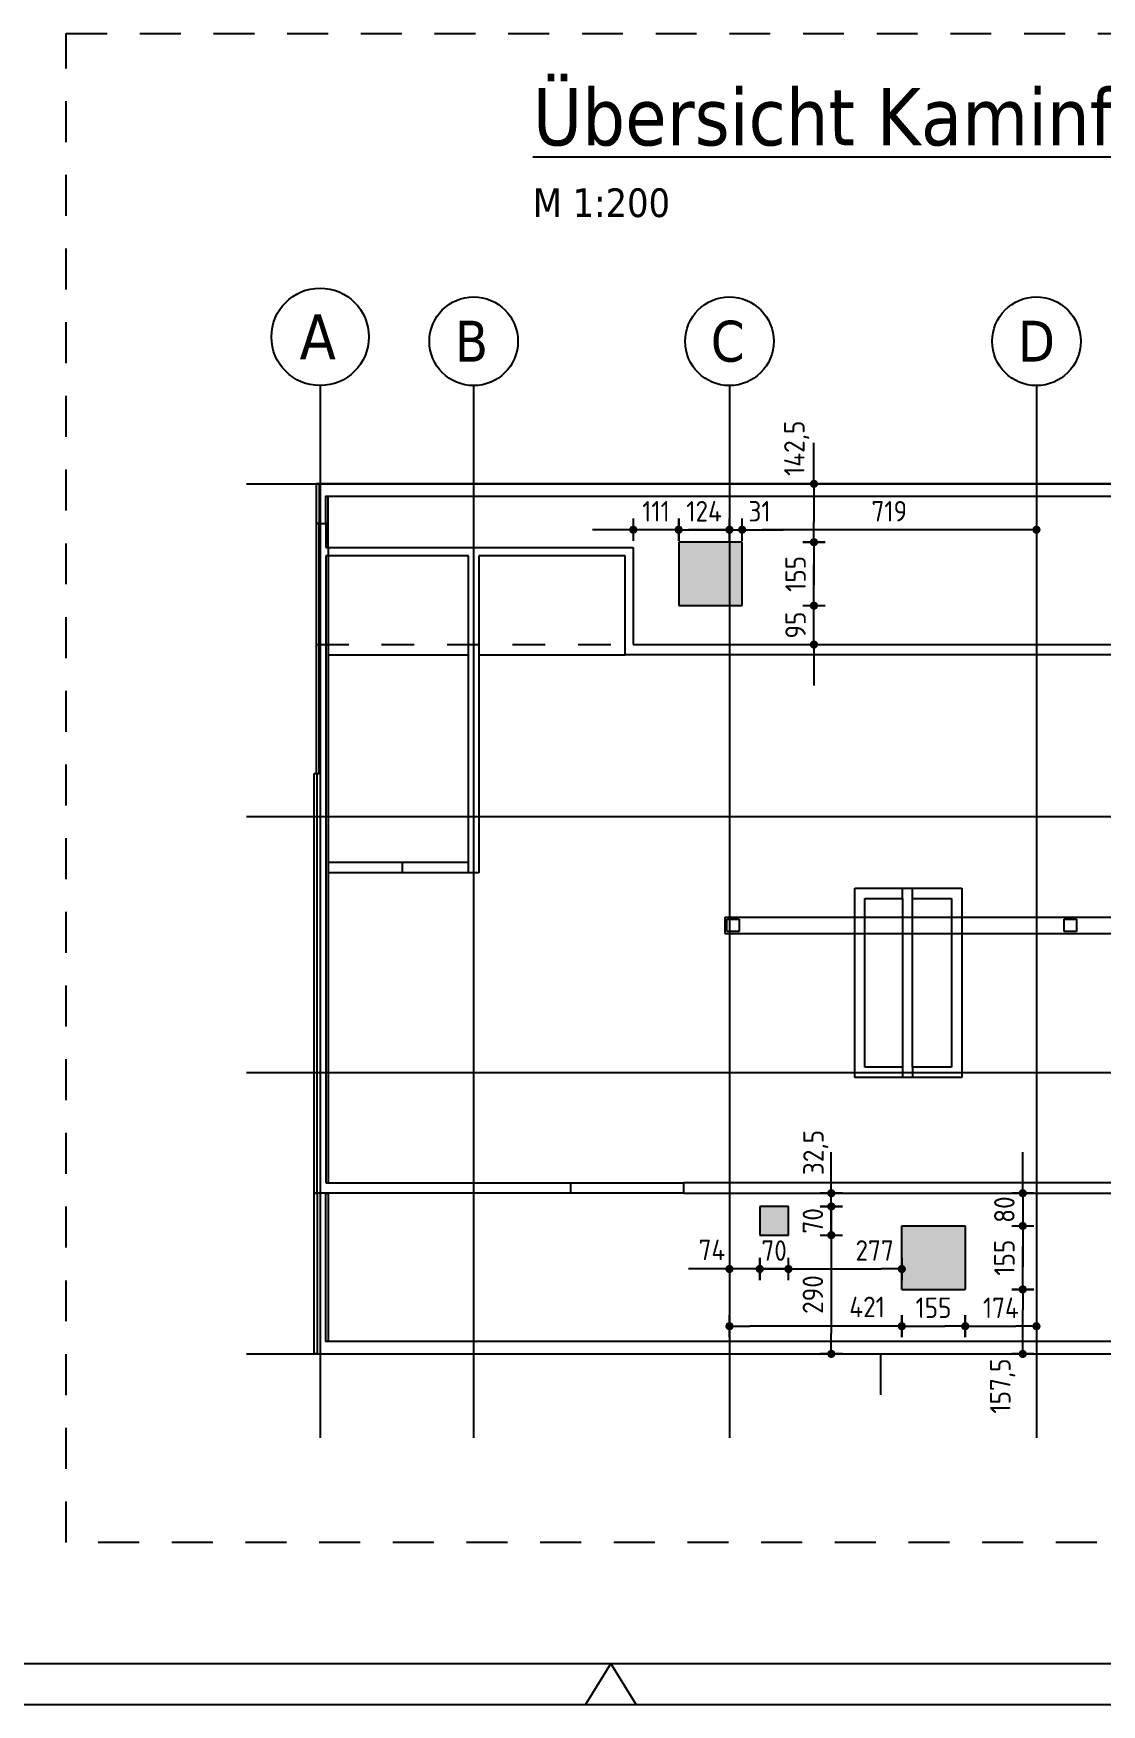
# Model space of a CAD drawing. Extents: x -4 to 19.6, y 0 to 25.2.
# Drawn here: x 8.04 to 11.3, y 0 to 5.1 of the extents above; entities that cross this region are included whole.
import ezdxf

# ---------------------------------------------------------------- set-up
doc = ezdxf.new("R2010")
doc.units = 0
doc.header["$LTSCALE"] = 0.25
for name, pattern in [('AUSGEZOGEN', [1000.01, 1000, 0.01]), ('DOT', [0.175, 0.05, -0.125]), ('HIDDEN2', [0.187, 0.125, -0.062]), ('STRICHLINIE', [0.75, 0.5, -0.25])]:
    doc.linetypes.add(name, pattern=pattern)
for name, color, linetype in [('ACHSEN', 7, 'Continuous'), ('BETON', 7, 'Continuous'), ('DETAIL', 7, 'Continuous'), ('DRUEBER', 7, 'Continuous'), ('grau_dunkel', 7, 'Continuous'), ('HILFE', 7, 'Continuous'), ('MASSE', 7, 'Continuous'), ('OBJEKT', 7, 'Continuous'), ('RAHMEN', 7, 'Continuous'), ('SFP_Achsen', 7, 'Continuous'), ('TEXT', 7, 'Continuous')]:
    doc.layers.add(name, color=color, linetype=linetype)
doc.layers.add('zila_01_rb_02_stb-fertig_05_schraff', color=144, linetype='Continuous', lineweight=9)
doc.styles.add('helv', font='tahoma.ttf')
doc.styles.add('txt', font='isocp.shx')
doc.dimstyles.new('DOT_I', dxfattribs={"dimscale": 0.25, "dimtxt": 0.25, "dimasz": 0.25, "dimexe": 0.1, "dimexo": 0.3, "dimgap": 0.1, "dimtad": 1, "dimdec": 3, "dimzin": 3, "dimtxsty": 'txt', "dimblk": 'DOT', "dimblk1": 'DOT', "dimblk2": 'DOT', "dimsah": 1, "dimcen": 0.1, "dimse1": 1, "dimse2": 1, "dimazin": 0, "dimtfac": 1, "dimtdec": 4, "dimtix": 1, "dimtmove": 2, "dimatfit": 3, "dimfxl": 0, "dimtvp": 1, "dimtolj": 1, "dimtzin": 0, "dimarcsym": 0})

# ---------------------------------------------------------------- blocks, each defined once
blk = doc.blocks.new('DOT')
at = {"layer": 'MASSE', "color": 7, "linetype": 'Continuous'}
for p, q in [((0, 0), (-1, 0)), ((0, 0.54), (0, -0.54))]:
    blk.add_line(p, q, dxfattribs=at)
at = {"layer": 'MASSE', "color": 7, "linetype": 'Continuous', "const_width": 0.2}
blk.add_lwpolyline([(-0.1, 0, 1), (0.1, 0, 1)], format="xyb", close=True, dxfattribs=at)
blk = doc.blocks.new('*D35')
at = {"layer": 'Defpoints', "color": 0, "linetype": 'AUSGEZOGEN', "transparency": 16777216}
for p in [(9.8687, 3.5868), (9.8687, 3.5868), (10.0074, 3.5868)]:
    blk.add_point(p, dxfattribs=at)
at = {"layer": 'MASSE', "color": 0, "linetype": 'AUSGEZOGEN', "lineweight": -2, "transparency": 16777216}
for p, q in [((9.8062, 3.5868), (9.7437, 3.5868)), ((10.0074, 3.5868), (9.8687, 3.5868)), ((10.0699, 3.5868), (10.1324, 3.5868))]:
    blk.add_line(p, q, dxfattribs=at)
at = {"layer": 'MASSE', "color": 0, "linetype": 'AUSGEZOGEN', "lineweight": -2, "transparency": 16777216, "xscale": 0.0625, "yscale": 0.0625, "zscale": 0.0625}
blk.add_blockref('DOT', (9.8687, 3.5868), dxfattribs=at)
at = {"layer": 'MASSE', "color": 0, "linetype": 'AUSGEZOGEN', "lineweight": -2, "transparency": 16777216, "xscale": 0.0625, "yscale": 0.0625, "zscale": 0.0625, "rotation": 180}
blk.add_blockref('DOT', (10.0074, 3.5868), dxfattribs=at)
at = {"layer": 'MASSE', "color": 0, "linetype": 'AUSGEZOGEN', "transparency": 16777216, "insert": (9.938, 3.6431), "char_height": 0.0625, "attachment_point": 5, "style": 'txt'}
blk.add_mtext('\\A1;111', dxfattribs=at)
blk = doc.blocks.new('*D36')
at = {"layer": 'Defpoints', "color": 0, "linetype": 'AUSGEZOGEN', "transparency": 16777216}
for p in [(10.0074, 3.5868), (10.1624, 3.5868), (10.1624, 3.5868)]:
    blk.add_point(p, dxfattribs=at)
at = {"layer": 'MASSE', "color": 0, "linetype": 'AUSGEZOGEN', "lineweight": -2, "transparency": 16777216}
for p, q in [((9.9449, 3.5868), (9.8824, 3.5868)), ((10.0074, 3.5868), (10.1624, 3.5868)), ((10.2249, 3.5868), (10.2874, 3.5868))]:
    blk.add_line(p, q, dxfattribs=at)
at = {"layer": 'MASSE', "color": 0, "linetype": 'AUSGEZOGEN', "lineweight": -2, "transparency": 16777216, "xscale": 0.0625, "yscale": 0.0625, "zscale": 0.0625}
blk.add_blockref('DOT', (10.0074, 3.5868), dxfattribs=at)
at = {"layer": 'MASSE', "color": 0, "linetype": 'AUSGEZOGEN', "lineweight": -2, "transparency": 16777216, "xscale": 0.0625, "yscale": 0.0625, "zscale": 0.0625, "rotation": 180}
blk.add_blockref('DOT', (10.1624, 3.5868), dxfattribs=at)
at = {"layer": 'MASSE', "color": 0, "linetype": 'AUSGEZOGEN', "transparency": 16777216, "insert": (10.0849, 3.6431), "char_height": 0.0625, "attachment_point": 5, "style": 'txt'}
blk.add_mtext('\\A1;124', dxfattribs=at)
blk = doc.blocks.new('*D37')
at = {"layer": 'Defpoints', "color": 0, "linetype": 'AUSGEZOGEN', "transparency": 16777216}
for p in [(10.1624, 3.5868), (10.2012, 3.5868), (10.2012, 3.5868)]:
    blk.add_point(p, dxfattribs=at)
at = {"layer": 'MASSE', "color": 0, "linetype": 'AUSGEZOGEN', "lineweight": -2, "transparency": 16777216}
for p, q in [((10.0999, 3.5868), (10.0374, 3.5868)), ((10.1624, 3.5868), (10.2012, 3.5868)), ((10.2637, 3.5868), (10.3262, 3.5868))]:
    blk.add_line(p, q, dxfattribs=at)
at = {"layer": 'MASSE', "color": 0, "linetype": 'AUSGEZOGEN', "lineweight": -2, "transparency": 16777216, "xscale": 0.0625, "yscale": 0.0625, "zscale": 0.0625}
blk.add_blockref('DOT', (10.1624, 3.5868), dxfattribs=at)
at = {"layer": 'MASSE', "color": 0, "linetype": 'AUSGEZOGEN', "lineweight": -2, "transparency": 16777216, "xscale": 0.0625, "yscale": 0.0625, "zscale": 0.0625, "rotation": 180}
blk.add_blockref('DOT', (10.2012, 3.5868), dxfattribs=at)
at = {"layer": 'MASSE', "color": 0, "linetype": 'AUSGEZOGEN', "transparency": 16777216, "insert": (10.2543, 3.6431), "char_height": 0.0625, "attachment_point": 5, "style": 'txt'}
blk.add_mtext('\\A1;31', dxfattribs=at)
blk = doc.blocks.new('*D38')
at = {"layer": 'Defpoints', "color": 0, "linetype": 'AUSGEZOGEN', "transparency": 16777216}
for p in [(10.2012, 3.5868), (10.2012, 3.5868), (11.0999, 3.5868)]:
    blk.add_point(p, dxfattribs=at)
at = {"layer": 'MASSE', "color": 0, "linetype": 'AUSGEZOGEN', "lineweight": -2, "transparency": 16777216}
blk.add_line((11.0374, 3.5868), (10.2637, 3.5868), dxfattribs=at)
at = {"layer": 'MASSE', "color": 0, "linetype": 'AUSGEZOGEN', "lineweight": -2, "transparency": 16777216, "xscale": 0.0625, "yscale": 0.0625, "zscale": 0.0625, "rotation": 180}
blk.add_blockref('DOT', (10.2012, 3.5868), dxfattribs=at)
at = {"layer": 'MASSE', "color": 0, "linetype": 'AUSGEZOGEN', "lineweight": -2, "transparency": 16777216, "xscale": 0.0625, "yscale": 0.0625, "zscale": 0.0625}
blk.add_blockref('DOT', (11.0999, 3.5868), dxfattribs=at)
at = {"layer": 'MASSE', "color": 0, "linetype": 'AUSGEZOGEN', "transparency": 16777216, "insert": (10.6505, 3.6431), "char_height": 0.0625, "attachment_point": 5, "style": 'txt'}
blk.add_mtext('\\A1;719', dxfattribs=at)
blk = doc.blocks.new('*D41')
at = {"layer": 'Defpoints', "color": 0, "linetype": 'AUSGEZOGEN', "transparency": 16777216}
for p in [(10.1624, 1.1551), (10.1624, 1.1551), (10.6887, 1.1551)]:
    blk.add_point(p, dxfattribs=at)
at = {"layer": 'MASSE', "color": 0, "linetype": 'AUSGEZOGEN', "lineweight": -2, "transparency": 16777216}
blk.add_line((10.6262, 1.1551), (10.2249, 1.1551), dxfattribs=at)
at = {"layer": 'MASSE', "color": 0, "linetype": 'AUSGEZOGEN', "lineweight": -2, "transparency": 16777216, "xscale": 0.0625, "yscale": 0.0625, "zscale": 0.0625, "rotation": 180}
blk.add_blockref('DOT', (10.1624, 1.1551), dxfattribs=at)
at = {"layer": 'MASSE', "color": 0, "linetype": 'AUSGEZOGEN', "lineweight": -2, "transparency": 16777216, "xscale": 0.0625, "yscale": 0.0625, "zscale": 0.0625}
blk.add_blockref('DOT', (10.6887, 1.1551), dxfattribs=at)
at = {"layer": 'MASSE', "color": 0, "linetype": 'AUSGEZOGEN', "transparency": 16777216, "insert": (10.5827, 1.214), "char_height": 0.0625, "attachment_point": 5, "style": 'txt'}
blk.add_mtext('\\A1;421', dxfattribs=at)
blk = doc.blocks.new('*D42')
at = {"layer": 'Defpoints', "color": 0, "linetype": 'AUSGEZOGEN', "transparency": 16777216}
for p in [(10.6887, 1.1551), (10.8824, 1.1551), (10.8824, 1.1551)]:
    blk.add_point(p, dxfattribs=at)
at = {"layer": 'MASSE', "color": 0, "linetype": 'AUSGEZOGEN', "lineweight": -2, "transparency": 16777216}
blk.add_line((10.7512, 1.1551), (10.8199, 1.1551), dxfattribs=at)
at = {"layer": 'MASSE', "color": 0, "linetype": 'AUSGEZOGEN', "lineweight": -2, "transparency": 16777216, "xscale": 0.0625, "yscale": 0.0625, "zscale": 0.0625, "rotation": 180}
blk.add_blockref('DOT', (10.6887, 1.1551), dxfattribs=at)
at = {"layer": 'MASSE', "color": 0, "linetype": 'AUSGEZOGEN', "lineweight": -2, "transparency": 16777216, "xscale": 0.0625, "yscale": 0.0625, "zscale": 0.0625}
blk.add_blockref('DOT', (10.8824, 1.1551), dxfattribs=at)
at = {"layer": 'MASSE', "color": 0, "linetype": 'AUSGEZOGEN', "transparency": 16777216, "insert": (10.7855, 1.2114), "char_height": 0.0625, "attachment_point": 5, "style": 'txt'}
blk.add_mtext('\\A1;155', dxfattribs=at)
blk = doc.blocks.new('*D43')
at = {"layer": 'Defpoints', "color": 0, "linetype": 'AUSGEZOGEN', "transparency": 16777216}
for p in [(10.8824, 1.1551), (11.0999, 1.1551), (11.0999, 1.1551)]:
    blk.add_point(p, dxfattribs=at)
at = {"layer": 'MASSE', "color": 0, "linetype": 'AUSGEZOGEN', "lineweight": -2, "transparency": 16777216}
blk.add_line((10.9449, 1.1551), (11.0374, 1.1551), dxfattribs=at)
at = {"layer": 'MASSE', "color": 0, "linetype": 'AUSGEZOGEN', "lineweight": -2, "transparency": 16777216, "xscale": 0.0625, "yscale": 0.0625, "zscale": 0.0625, "rotation": 180}
blk.add_blockref('DOT', (10.8824, 1.1551), dxfattribs=at)
at = {"layer": 'MASSE', "color": 0, "linetype": 'AUSGEZOGEN', "lineweight": -2, "transparency": 16777216, "xscale": 0.0625, "yscale": 0.0625, "zscale": 0.0625}
blk.add_blockref('DOT', (11.0999, 1.1551), dxfattribs=at)
at = {"layer": 'MASSE', "color": 0, "linetype": 'AUSGEZOGEN', "transparency": 16777216, "insert": (10.9912, 1.2114), "char_height": 0.0625, "attachment_point": 5, "style": 'txt'}
blk.add_mtext('\\A1;174', dxfattribs=at)
blk = doc.blocks.new('A2-19-0')
at = {"layer": 'RAHMEN', "color": 5}
blk.add_line((2, 0.5), (77.9, 0.5), dxfattribs=at)
at = {"layer": 'RAHMEN', "color": 7, "linetype": 'Continuous'}
for p, q in [((39.2, 0.5), (38.89, 0)), ((39.51, 0), (39.2, 0.5))]:
    blk.add_line(p, q, dxfattribs=at)
at = {"layer": 'RAHMEN', "color": 7}
blk.add_line((0, 0), (78.4, 0), dxfattribs=at)
blk = doc.blocks.new('*D109')
at = {"layer": 'Defpoints', "color": 0, "linetype": 'AUSGEZOGEN', "transparency": 16777216}
for p in [(10.4205, 3.3549), (10.4205, 3.3549), (10.4205, 3.2362)]:
    blk.add_point(p, dxfattribs=at)
at = {"layer": 'MASSE', "color": 0, "linetype": 'AUSGEZOGEN', "lineweight": -2, "transparency": 16777216}
for p, q in [((10.4205, 3.4174), (10.4205, 3.4799)), ((10.4205, 3.2362), (10.4205, 3.3549)), ((10.4205, 3.1737), (10.4205, 3.1112))]:
    blk.add_line(p, q, dxfattribs=at)
at = {"layer": 'MASSE', "color": 0, "linetype": 'AUSGEZOGEN', "lineweight": -2, "transparency": 16777216, "xscale": 0.0625, "yscale": 0.0625, "zscale": 0.0625}
for p, rotation in [((10.4205, 3.3549), 270), ((10.4205, 3.2362), 90)]:
    blk.add_blockref('DOT', p, dxfattribs=dict(at, rotation=rotation))
at = {"layer": 'MASSE', "color": 0, "linetype": 'AUSGEZOGEN', "transparency": 16777216, "insert": (10.3643, 3.2956), "char_height": 0.0625, "attachment_point": 5, "rotation": 90, "style": 'txt'}
blk.add_mtext('\\A1;95', dxfattribs=at)
blk = doc.blocks.new('*D112')
at = {"layer": 'Defpoints', "color": 0, "linetype": 'AUSGEZOGEN', "transparency": 16777216}
for p in [(11.0581, 1.5612), (11.0581, 1.4612), (11.0581, 1.4612)]:
    blk.add_point(p, dxfattribs=at)
at = {"layer": 'MASSE', "color": 0, "linetype": 'AUSGEZOGEN', "lineweight": -2, "transparency": 16777216}
for p, q in [((11.0581, 1.6237), (11.0581, 1.6862)), ((11.0581, 1.5612), (11.0581, 1.4612)), ((11.0581, 1.3987), (11.0581, 1.3362))]:
    blk.add_line(p, q, dxfattribs=at)
at = {"layer": 'MASSE', "color": 0, "linetype": 'AUSGEZOGEN', "lineweight": -2, "transparency": 16777216, "xscale": 0.0625, "yscale": 0.0625, "zscale": 0.0625}
for p, rotation in [((11.0581, 1.5612), 270), ((11.0581, 1.4612), 90)]:
    blk.add_blockref('DOT', p, dxfattribs=dict(at, rotation=rotation))
at = {"layer": 'MASSE', "color": 0, "linetype": 'AUSGEZOGEN', "transparency": 16777216, "insert": (11.0019, 1.5112), "char_height": 0.0625, "attachment_point": 5, "rotation": 90, "style": 'txt'}
blk.add_mtext('\\A1;80', dxfattribs=at)
blk = doc.blocks.new('*D114')
at = {"layer": 'Defpoints', "color": 0, "linetype": 'AUSGEZOGEN', "transparency": 16777216}
for p in [(11.0581, 1.4612), (11.0581, 1.4612), (11.0581, 1.2674)]:
    blk.add_point(p, dxfattribs=at)
at = {"layer": 'MASSE', "color": 0, "linetype": 'AUSGEZOGEN', "lineweight": -2, "transparency": 16777216}
blk.add_line((11.0581, 1.3299), (11.0581, 1.3987), dxfattribs=at)
at = {"layer": 'MASSE', "color": 0, "linetype": 'AUSGEZOGEN', "lineweight": -2, "transparency": 16777216, "xscale": 0.0625, "yscale": 0.0625, "zscale": 0.0625}
for p, rotation in [((11.0581, 1.4612), 90), ((11.0581, 1.2674), 270)]:
    blk.add_blockref('DOT', p, dxfattribs=dict(at, rotation=rotation))
at = {"layer": 'MASSE', "color": 0, "linetype": 'AUSGEZOGEN', "transparency": 16777216, "insert": (11.0019, 1.3643), "char_height": 0.0625, "attachment_point": 5, "rotation": 90, "style": 'txt'}
blk.add_mtext('\\A1;155', dxfattribs=at)
blk = doc.blocks.new('*D119')
at = {"layer": 'Defpoints', "color": 0, "linetype": 'AUSGEZOGEN', "transparency": 16777216}
for p in [(10.4205, 3.5487), (10.4205, 3.3549), (10.4205, 3.3549)]:
    blk.add_point(p, dxfattribs=at)
at = {"layer": 'MASSE', "color": 0, "linetype": 'AUSGEZOGEN', "lineweight": -2, "transparency": 16777216}
blk.add_line((10.4205, 3.4862), (10.4205, 3.4174), dxfattribs=at)
at = {"layer": 'MASSE', "color": 0, "linetype": 'AUSGEZOGEN', "lineweight": -2, "transparency": 16777216, "xscale": 0.0625, "yscale": 0.0625, "zscale": 0.0625}
for p, rotation in [((10.4205, 3.5487), 90), ((10.4205, 3.3549), 270)]:
    blk.add_blockref('DOT', p, dxfattribs=dict(at, rotation=rotation))
at = {"layer": 'MASSE', "color": 0, "linetype": 'AUSGEZOGEN', "transparency": 16777216, "insert": (10.3643, 3.4518), "char_height": 0.0625, "attachment_point": 5, "rotation": 90, "style": 'txt'}
blk.add_mtext('\\A1;155', dxfattribs=at)
blk = doc.blocks.new('*D120')
at = {"layer": 'Defpoints', "color": 0, "linetype": 'AUSGEZOGEN', "transparency": 16777216}
for p in [(11.0581, 1.2674), (11.0581, 1.2674), (11.0581, 1.0706)]:
    blk.add_point(p, dxfattribs=at)
at = {"layer": 'MASSE', "color": 0, "linetype": 'AUSGEZOGEN', "lineweight": -2, "transparency": 16777216}
blk.add_line((11.0581, 1.1331), (11.0581, 1.2049), dxfattribs=at)
at = {"layer": 'MASSE', "color": 0, "linetype": 'AUSGEZOGEN', "lineweight": -2, "transparency": 16777216, "xscale": 0.0625, "yscale": 0.0625, "zscale": 0.0625}
for p, rotation in [((11.0581, 1.2674), 90), ((11.0581, 1.0706), 270)]:
    blk.add_blockref('DOT', p, dxfattribs=dict(at, rotation=rotation))
at = {"layer": 'MASSE', "color": 0, "linetype": 'AUSGEZOGEN', "transparency": 16777216, "insert": (10.9968, 0.9724), "char_height": 0.0625, "attachment_point": 5, "rotation": 90, "style": 'txt'}
blk.add_mtext('\\A1;157,5', dxfattribs=at)
blk = doc.blocks.new('*D122')
at = {"layer": 'Defpoints', "color": 0, "linetype": 'AUSGEZOGEN', "transparency": 16777216}
for p in [(10.4205, 3.7268), (10.4205, 3.5487), (10.4205, 3.5487)]:
    blk.add_point(p, dxfattribs=at)
at = {"layer": 'MASSE', "color": 0, "linetype": 'AUSGEZOGEN', "lineweight": -2, "transparency": 16777216}
blk.add_line((10.4205, 3.6643), (10.4205, 3.6112), dxfattribs=at)
at = {"layer": 'MASSE', "color": 0, "linetype": 'AUSGEZOGEN', "lineweight": -2, "transparency": 16777216, "xscale": 0.0625, "yscale": 0.0625, "zscale": 0.0625}
for p, rotation in [((10.4205, 3.7268), 90), ((10.4205, 3.5487), 270)]:
    blk.add_blockref('DOT', p, dxfattribs=dict(at, rotation=rotation))
at = {"layer": 'MASSE', "color": 0, "linetype": 'AUSGEZOGEN', "transparency": 16777216, "insert": (10.3679, 3.8353), "char_height": 0.0625, "attachment_point": 5, "rotation": 90, "style": 'txt'}
blk.add_mtext('\\A1;142,5', dxfattribs=at)
blk = doc.blocks.new('*D126')
at = {"layer": 'Defpoints', "color": 0, "linetype": 'AUSGEZOGEN', "transparency": 16777216}
for p in [(10.1624, 1.3298), (10.1624, 1.3298), (10.255, 1.3298)]:
    blk.add_point(p, dxfattribs=at)
at = {"layer": 'MASSE', "color": 0, "linetype": 'AUSGEZOGEN', "lineweight": -2, "transparency": 16777216}
for p, q in [((10.0999, 1.3298), (10.0374, 1.3298)), ((10.255, 1.3298), (10.1624, 1.3298)), ((10.3175, 1.3298), (10.38, 1.3298))]:
    blk.add_line(p, q, dxfattribs=at)
at = {"layer": 'MASSE', "color": 0, "linetype": 'AUSGEZOGEN', "lineweight": -2, "transparency": 16777216, "xscale": 0.0625, "yscale": 0.0625, "zscale": 0.0625}
blk.add_blockref('DOT', (10.1624, 1.3298), dxfattribs=at)
at = {"layer": 'MASSE', "color": 0, "linetype": 'AUSGEZOGEN', "lineweight": -2, "transparency": 16777216, "xscale": 0.0625, "yscale": 0.0625, "zscale": 0.0625, "rotation": 180}
blk.add_blockref('DOT', (10.255, 1.3298), dxfattribs=at)
at = {"layer": 'MASSE', "color": 0, "linetype": 'AUSGEZOGEN', "transparency": 16777216, "insert": (10.1088, 1.3881), "char_height": 0.0625, "attachment_point": 5, "style": 'txt'}
blk.add_mtext('\\A1;74', dxfattribs=at)
blk = doc.blocks.new('*D127')
at = {"layer": 'Defpoints', "color": 0, "linetype": 'AUSGEZOGEN', "transparency": 16777216}
for p in [(10.3425, 1.3298), (10.6887, 1.3298), (10.6887, 1.3298)]:
    blk.add_point(p, dxfattribs=at)
at = {"layer": 'MASSE', "color": 0, "linetype": 'AUSGEZOGEN', "lineweight": -2, "transparency": 16777216}
blk.add_line((10.405, 1.3298), (10.6262, 1.3298), dxfattribs=at)
at = {"layer": 'MASSE', "color": 0, "linetype": 'AUSGEZOGEN', "lineweight": -2, "transparency": 16777216, "xscale": 0.0625, "yscale": 0.0625, "zscale": 0.0625, "rotation": 180}
blk.add_blockref('DOT', (10.3425, 1.3298), dxfattribs=at)
at = {"layer": 'MASSE', "color": 0, "linetype": 'AUSGEZOGEN', "lineweight": -2, "transparency": 16777216, "xscale": 0.0625, "yscale": 0.0625, "zscale": 0.0625}
blk.add_blockref('DOT', (10.6887, 1.3298), dxfattribs=at)
at = {"layer": 'MASSE', "color": 0, "linetype": 'AUSGEZOGEN', "transparency": 16777216, "insert": (10.6057, 1.3864), "char_height": 0.0625, "attachment_point": 5, "style": 'txt'}
blk.add_mtext('\\A1;277', dxfattribs=at)
blk = doc.blocks.new('*D128')
at = {"layer": 'Defpoints', "color": 0, "linetype": 'AUSGEZOGEN', "transparency": 16777216}
for p in [(10.255, 1.3298), (10.255, 1.3298), (10.3425, 1.3298)]:
    blk.add_point(p, dxfattribs=at)
at = {"layer": 'MASSE', "color": 0, "linetype": 'AUSGEZOGEN', "lineweight": -2, "transparency": 16777216}
for p, q in [((10.1925, 1.3298), (10.13, 1.3298)), ((10.3425, 1.3298), (10.255, 1.3298)), ((10.405, 1.3298), (10.4675, 1.3298))]:
    blk.add_line(p, q, dxfattribs=at)
at = {"layer": 'MASSE', "color": 0, "linetype": 'AUSGEZOGEN', "lineweight": -2, "transparency": 16777216, "xscale": 0.0625, "yscale": 0.0625, "zscale": 0.0625}
blk.add_blockref('DOT', (10.255, 1.3298), dxfattribs=at)
at = {"layer": 'MASSE', "color": 0, "linetype": 'AUSGEZOGEN', "lineweight": -2, "transparency": 16777216, "xscale": 0.0625, "yscale": 0.0625, "zscale": 0.0625, "rotation": 180}
blk.add_blockref('DOT', (10.3425, 1.3298), dxfattribs=at)
at = {"layer": 'MASSE', "color": 0, "linetype": 'AUSGEZOGEN', "transparency": 16777216, "insert": (10.2987, 1.386), "char_height": 0.0625, "attachment_point": 5, "style": 'txt'}
blk.add_mtext('\\A1;70', dxfattribs=at)
blk = doc.blocks.new('*D134')
at = {"layer": 'Defpoints', "color": 0, "linetype": 'AUSGEZOGEN', "transparency": 16777216}
for p in [(10.4735, 1.4331), (10.4735, 1.0706), (10.4735, 1.0706)]:
    blk.add_point(p, dxfattribs=at)
at = {"layer": 'MASSE', "color": 0, "linetype": 'AUSGEZOGEN', "lineweight": -2, "transparency": 16777216}
blk.add_line((10.4735, 1.3706), (10.4735, 1.1331), dxfattribs=at)
at = {"layer": 'MASSE', "color": 0, "linetype": 'AUSGEZOGEN', "lineweight": -2, "transparency": 16777216, "xscale": 0.0625, "yscale": 0.0625, "zscale": 0.0625}
for p, rotation in [((10.4735, 1.4331), 90), ((10.4735, 1.0706), 270)]:
    blk.add_blockref('DOT', p, dxfattribs=dict(at, rotation=rotation))
at = {"layer": 'MASSE', "color": 0, "linetype": 'AUSGEZOGEN', "transparency": 16777216, "insert": (10.4172, 1.2518), "char_height": 0.0625, "attachment_point": 5, "rotation": 90, "style": 'txt'}
blk.add_mtext('\\A1;290', dxfattribs=at)
blk = doc.blocks.new('*D135')
at = {"layer": 'Defpoints', "color": 0, "linetype": 'AUSGEZOGEN', "transparency": 16777216}
for p in [(10.4735, 1.5206), (10.4735, 1.5206), (10.4735, 1.4331)]:
    blk.add_point(p, dxfattribs=at)
at = {"layer": 'MASSE', "color": 0, "linetype": 'AUSGEZOGEN', "lineweight": -2, "transparency": 16777216}
for p, q in [((10.4735, 1.5831), (10.4735, 1.6456)), ((10.4735, 1.4331), (10.4735, 1.5206)), ((10.4735, 1.3706), (10.4735, 1.3081))]:
    blk.add_line(p, q, dxfattribs=at)
at = {"layer": 'MASSE', "color": 0, "linetype": 'AUSGEZOGEN', "lineweight": -2, "transparency": 16777216, "xscale": 0.0625, "yscale": 0.0625, "zscale": 0.0625}
for p, rotation in [((10.4735, 1.5206), 270), ((10.4735, 1.4331), 90)]:
    blk.add_blockref('DOT', p, dxfattribs=dict(at, rotation=rotation))
at = {"layer": 'MASSE', "color": 0, "linetype": 'AUSGEZOGEN', "transparency": 16777216, "insert": (10.4172, 1.4768), "char_height": 0.0625, "attachment_point": 5, "rotation": 90, "style": 'txt'}
blk.add_mtext('\\A1;70', dxfattribs=at)
blk = doc.blocks.new('*D136')
at = {"layer": 'Defpoints', "color": 0, "linetype": 'AUSGEZOGEN', "transparency": 16777216}
for p in [(10.4735, 1.5612), (10.4735, 1.5612), (10.4735, 1.5206)]:
    blk.add_point(p, dxfattribs=at)
at = {"layer": 'MASSE', "color": 0, "linetype": 'AUSGEZOGEN', "lineweight": -2, "transparency": 16777216}
for p, q in [((10.4735, 1.6237), (10.4735, 1.6862)), ((10.4735, 1.5206), (10.4735, 1.5612)), ((10.4735, 1.4581), (10.4735, 1.3956))]:
    blk.add_line(p, q, dxfattribs=at)
at = {"layer": 'MASSE', "color": 0, "linetype": 'AUSGEZOGEN', "lineweight": -2, "transparency": 16777216, "xscale": 0.0625, "yscale": 0.0625, "zscale": 0.0625}
for p, rotation in [((10.4735, 1.5612), 270), ((10.4735, 1.5206), 90)]:
    blk.add_blockref('DOT', p, dxfattribs=dict(at, rotation=rotation))
at = {"layer": 'MASSE', "color": 0, "linetype": 'AUSGEZOGEN', "transparency": 16777216, "insert": (10.4262, 1.6853), "char_height": 0.0625, "attachment_point": 5, "rotation": 90, "style": 'txt'}
blk.add_mtext('\\A1;32,5', dxfattribs=at)

msp = doc.modelspace()

# ---------------------------------------------------------------- hatches: boundary and pattern name
at = {"layer": 'grau_dunkel'}
h = msp.add_hatch(color=21, dxfattribs=at)
h.paths.add_polyline_path([(10.20117, 3.35494), (10.20117, 3.54869), (10.00742, 3.54869), (10.00742, 3.35494)])
h.paths.add_polyline_path([(12.66117, 3.54869), (12.46742, 3.54869), (12.46742, 3.35494), (12.66117, 3.35494)])
h.paths.add_polyline_path([(12.7818, 1.46119), (12.58805, 1.46119), (12.58805, 1.26744), (12.7818, 1.26744)])
h.paths.add_polyline_path([(10.88242, 1.46119), (10.68867, 1.46119), (10.68867, 1.26744), (10.88242, 1.26744)])
h = msp.add_hatch(color=21, dxfattribs=at)
h.paths.add_polyline_path([(10.29873, 1.52057), (10.25498, 1.52057), (10.25498, 1.43307), (10.29873, 1.43307)])
h.paths.add_polyline_path([(10.29873, 1.43307), (10.34248, 1.43307), (10.34248, 1.52057), (10.29873, 1.52057)])

# ---------------------------------------------------------------- linework, layer by layer
at = {"color": 0, "linetype": 'ByBlock', "lineweight": -2}
for p, q in [((8.89992, 3.60619), (8.89992, 2.84244)), ((8.9093, 3.60619), (8.89992, 3.60619)), ((8.9093, 3.60619), (8.9293, 3.60619)), ((8.9093, 2.84244), (8.9093, 3.60619)), ((8.9293, 3.60619), (8.9293, 3.53244)), ((8.93742, 3.60619), (8.9293, 3.60619)), ((8.93742, 3.53244), (8.93742, 3.60619)), ((8.9293, 3.53244), (9.86867, 3.53244)), ((9.86867, 3.53244), (9.86867, 3.23619)), ((9.36555, 3.50744), (8.9293, 3.50744)), ((8.9293, 3.50744), (8.9293, 1.59244)), ((8.93742, 3.50744), (8.93742, 1.59244)), ((9.36555, 2.53931), (9.36555, 3.50744)), ((9.3968, 3.50744), (9.3968, 2.53931)), ((9.84367, 3.50744), (9.3968, 3.50744)), ((9.84367, 3.20494), (9.84367, 3.50744)), ((9.86867, 3.23619), (12.79992, 3.23619)), ((12.82492, 3.20494), (9.84367, 3.20494)), ((8.89367, 2.84244), (8.90305, 2.84244)), ((8.89367, 1.56119), (8.89367, 2.84244)), ((8.89992, 2.84244), (8.90305, 2.84244)), ((8.90305, 2.84244), (8.9093, 2.84244)), ((8.90305, 1.56119), (8.90305, 2.84244)), ((9.3968, 2.53931), (9.36555, 2.53931)), ((10.54492, 1.91431), (10.54492, 2.49244)), ((10.54492, 2.49244), (10.8718, 2.49244)), ((10.57617, 1.94556), (10.57617, 2.46119)), ((10.57617, 2.46119), (10.69055, 2.46119)), ((10.69055, 2.49244), (10.7218, 2.49244)), ((10.69055, 2.46119), (10.69055, 1.94556)), ((10.7218, 1.94556), (10.7218, 2.46119)), ((10.7218, 2.46119), (10.84055, 2.46119)), ((10.84055, 2.46119), (10.84055, 1.94556)), ((10.8718, 2.49244), (10.8718, 1.91431)), ((10.1543, 2.36056), (10.1543, 2.39806)), ((10.1543, 2.39806), (10.1918, 2.39806)), ((10.1918, 2.39806), (10.1918, 2.36056)), ((11.1843, 2.36056), (11.1843, 2.39806)), ((11.1843, 2.39806), (11.2218, 2.39806)), ((11.2218, 2.39806), (11.2218, 2.36056)), ((10.1918, 2.36056), (10.1543, 2.36056)), ((11.2218, 2.36056), (11.1843, 2.36056)), ((10.69055, 1.94556), (10.57617, 1.94556)), ((10.84055, 1.94556), (10.7218, 1.94556)), ((10.8718, 1.91431), (10.54492, 1.91431)), ((10.7218, 1.91431), (10.69055, 1.91431)), ((8.9293, 1.59244), (9.67742, 1.59244)), ((9.67742, 1.59244), (9.67742, 1.56119)), ((13.0093, 1.59244), (10.02242, 1.59244)), ((10.02242, 1.59244), (10.02242, 1.56119)), ((8.90305, 1.56119), (8.89367, 1.56119)), ((9.67742, 1.56119), (8.90305, 1.56119)), ((8.9293, 1.56119), (8.93742, 1.56119)), ((8.93742, 1.56119), (8.93742, 1.10806)), ((10.02242, 1.56119), (13.0093, 1.56119))]:
    msp.add_line(p, q, dxfattribs=at)
for points in [[(8.9093, 3.72681), (8.89992, 3.72681), (8.89992, 3.60619), (8.9093, 3.60619)], [(8.9293, 3.60619), (8.93742, 3.60619), (8.93742, 3.68931)], [(8.90305, 1.07056), (8.89367, 1.07056), (8.89367, 1.56119), (8.90305, 1.56119)]]:
    msp.add_lwpolyline(points, dxfattribs=at)
msp.add_lwpolyline([(8.9293, 3.60619), (8.9293, 3.60619), (8.9293, 3.60619), (8.9293, 3.68931), (13.73742, 3.68931), (13.73742, 1.10806), (8.9293, 1.10806), (8.9293, 1.56119), (8.90305, 1.56119), (8.90305, 1.07056), (13.77492, 1.07056), (13.77492, 3.72681), (8.9093, 3.72681), (8.9093, 3.60619), (8.9093, 3.60619), (8.9093, 3.60619)], close=True, dxfattribs=at)
at = {"layer": 'ACHSEN', "color": 140, "linetype": 'AUSGEZOGEN'}
for p, q in [((8.91242, 4.02681), (8.91242, 0.81431)), ((9.38117, 4.02681), (9.38117, 0.81431)), ((10.16242, 4.02681), (10.16242, 0.81431)), ((11.09992, 4.02681), (11.09992, 0.81431)), ((8.68742, 3.72681), (14.07492, 3.72681)), ((8.68742, 2.71119), (14.07492, 2.71119)), ((8.68742, 1.92994), (14.07492, 1.92994)), ((8.68742, 1.07056), (14.07492, 1.07056))]:
    msp.add_line(p, q, dxfattribs=at)
at = {"layer": 'BETON', "color": 6, "linetype": 'AUSGEZOGEN'}
for p, q in [((10.00742, 3.54869), (10.00742, 3.35494)), ((10.20117, 3.54869), (10.00742, 3.54869)), ((10.20117, 3.35494), (10.20117, 3.54869)), ((10.00742, 3.35494), (10.20117, 3.35494)), ((9.16242, 2.57056), (8.93742, 2.57056)), ((9.16242, 2.57056), (9.16242, 2.53931)), ((9.16242, 2.53931), (8.93742, 2.53931)), ((10.25498, 1.52057), (10.25498, 1.43307)), ((10.34248, 1.52057), (10.25498, 1.52057)), ((10.34248, 1.43307), (10.34248, 1.52057)), ((10.25498, 1.43307), (10.34248, 1.43307)), ((10.68867, 1.26744), (10.68867, 1.46119)), ((10.68867, 1.46119), (10.88242, 1.46119)), ((10.88242, 1.46119), (10.88242, 1.26744)), ((10.68867, 1.26744), (10.88242, 1.26744))]:
    msp.add_line(p, q, dxfattribs=at)
at = {"layer": 'DETAIL', "color": 102, "linetype": 'STRICHLINIE'}
msp.add_lwpolyline([(14.65955, 5.10193), (14.65955, 0.49511), (8.13712, 0.49511), (8.13712, 5.10193)], close=True, dxfattribs=at)
at = {"layer": 'DRUEBER', "color": 7, "linetype": 'HIDDEN2'}
for p, q in [((10.69055, 2.46119), (10.69055, 2.49244)), ((10.7218, 2.46119), (10.7218, 2.49244)), ((10.69055, 2.40431), (10.7218, 2.40431)), ((10.69055, 2.35431), (10.7218, 2.35431)), ((10.69055, 1.94556), (10.69055, 1.91431)), ((10.7218, 1.94556), (10.7218, 1.91431))]:
    msp.add_line(p, q, dxfattribs=at)
at = {"layer": 'DRUEBER', "color": 7, "linetype": 'DOT'}
for p, q in [((10.54492, 2.40431), (10.57617, 2.40431)), ((10.84055, 2.40431), (10.8718, 2.40431)), ((10.54492, 2.35431), (10.57617, 2.35431)), ((10.84055, 2.35431), (10.8718, 2.35431))]:
    msp.add_line(p, q, dxfattribs=at)
at = {"layer": 'HILFE', "color": 102, "linetype": 'AUSGEZOGEN'}
msp.add_line((8.90305, 1.56119), (8.89367, 1.56119), dxfattribs=at)
at = {"layer": 'MASSE', "color": 7, "linetype": 'AUSGEZOGEN'}
for p, q in [((10.42051, 3.72681), (10.42051, 3.85181)), ((10.62508, 0.94556), (10.62508, 1.07056))]:
    msp.add_line(p, q, dxfattribs=at)
at = {"layer": 'OBJEKT', "color": 7, "linetype": 'HIDDEN2'}
for p, q in [((8.93742, 3.53244), (8.93742, 3.50744)), ((8.89992, 3.23619), (9.86867, 3.23619))]:
    msp.add_line(p, q, dxfattribs=at)
at = {"layer": 'OBJEKT', "color": 7, "linetype": 'AUSGEZOGEN'}
for p, q in [((8.93742, 3.20494), (9.36555, 3.20494)), ((9.3968, 3.20494), (9.84367, 3.20494)), ((9.36555, 2.57056), (9.16242, 2.57056)), ((9.36555, 2.53931), (9.16242, 2.53931)), ((10.14805, 2.40431), (10.14805, 2.35431)), ((10.14805, 2.40431), (10.54492, 2.40431)), ((10.57617, 2.40431), (10.69055, 2.40431)), ((10.7218, 2.40431), (10.84055, 2.40431)), ((10.8718, 2.40431), (12.2718, 2.40431)), ((10.14805, 2.35431), (10.54492, 2.35431)), ((10.57617, 2.35431), (10.69055, 2.35431)), ((10.7218, 2.35431), (10.84055, 2.35431)), ((10.8718, 2.35431), (12.2718, 2.35431)), ((9.67742, 1.59244), (10.02242, 1.59244)), ((10.02242, 1.56119), (9.67742, 1.56119))]:
    msp.add_line(p, q, dxfattribs=at)
at = {"layer": 'SFP_Achsen', "color": 7, "linetype": 'AUSGEZOGEN'}
for centre, radius in [((8.91242, 4.17557), 0.14876), ((9.38117, 4.16205), 0.13524), ((10.16242, 4.16205), 0.13524), ((11.09992, 4.16205), 0.13524)]:
    msp.add_circle(centre, radius, dxfattribs=at)
at = {"layer": 'zila_01_rb_02_stb-fertig_05_schraff', "color": 102, "linetype": 'Continuous'}
for p, q in [((8.9293, 3.60575), (8.93742, 3.60575)), ((8.9293, 3.59794), (8.93742, 3.59794)), ((8.9293, 3.59013), (8.93742, 3.59013)), ((8.9293, 3.58232), (8.93742, 3.58232)), ((8.9293, 3.5745), (8.93742, 3.5745)), ((8.93618, 3.53244), (8.93618, 3.60619)), ((8.9293, 3.56669), (8.93742, 3.56669)), ((8.9293, 3.55888), (8.93742, 3.55888)), ((8.9293, 3.55107), (8.93742, 3.55107)), ((8.9293, 3.54325), (8.93742, 3.54325)), ((8.9293, 3.53544), (8.93742, 3.53544))]:
    msp.add_line(p, q, dxfattribs=at)

# ---------------------------------------------------------------- block references
at = {"layer": 'RAHMEN', "color": 7, "linetype": 'AUSGEZOGEN', "xscale": 0.25, "yscale": 0.25, "zscale": 0.25}
msp.add_blockref('A2-19-0', (0, 0), dxfattribs=at)

# ---------------------------------------------------------------- texts
at = {"layer": 'SFP_Achsen', "color": 7, "linetype": 'AUSGEZOGEN', "style": 'helv'}
for s, height, p in [('A', 0.1375, (8.84969, 4.10716)), ('B', 0.125, (9.32414, 4.09986)), ('C', 0.125, (10.10539, 4.09986)), ('D', 0.125, (11.04289, 4.09986))]:
    msp.add_text(s, height=height, dxfattribs=at).set_placement(p)
at = {"layer": 'TEXT', "color": 5, "linetype": 'AUSGEZOGEN', "style": 'helv'}
msp.add_text('%%UÜbersicht Kaminfundamente im 3.OG', height=0.175, dxfattribs=at).set_placement((9.56173, 4.76012))
at = {"layer": 'TEXT', "color": 1, "linetype": 'AUSGEZOGEN', "style": 'helv'}
msp.add_text('M 1:200', height=0.0875, dxfattribs=at).set_placement((9.56173, 4.54137))

# ---------------------------------------------------------------- dimensions: what is measured, and where the dimension line sits
at = {"layer": 'MASSE', "color": 7, "linetype": 'AUSGEZOGEN'}
for base, p1, p2, picture, middle in [((10.42051, 3.54869), (10.42051, 3.72681), (10.42051, 3.54869), '*D122', (10.36787, 3.83526)), ((10.47347, 1.56119), (10.47347, 1.52057), (10.47347, 1.56119), '*D136', (10.42619, 1.6853)), ((11.05811, 1.26744), (11.05811, 1.07056), (11.05811, 1.26744), '*D120', (10.99685, 0.97238))]:
    dim = msp.add_linear_dim(base=base, p1=p1, p2=p2, angle=90, dimstyle='DOT_I', override={"dimdec": 1, "dimlfac": 800}, dxfattribs=at)
    dim.commit()
    dim.dimension.update_dxf_attribs({"geometry": picture, "text_midpoint": middle, "dimtype": 160})
for base, p1, p2, picture, middle in [((9.86867, 3.58682), (10.00742, 3.58682), (9.86867, 3.58682), '*D35', (9.93805, 3.64307)), ((10.16242, 3.58682), (10.00742, 3.58682), (10.16242, 3.58682), '*D36', (10.08492, 3.64308)), ((10.20117, 3.58682), (11.09992, 3.58682), (10.20117, 3.58682), '*D38', (10.65055, 3.64307)), ((10.25498, 1.32976), (10.34248, 1.32976), (10.25498, 1.32976), '*D128', (10.29873, 1.38601)), ((10.88242, 1.15513), (10.68867, 1.15513), (10.88242, 1.15513), '*D42', (10.78555, 1.21138)), ((11.09992, 1.15513), (10.88242, 1.15513), (11.09992, 1.15513), '*D43', (10.99117, 1.21138))]:
    dim = msp.add_linear_dim(base=base, p1=p1, p2=p2, dimstyle='DOT_I', override={"dimdec": 0, "dimlfac": 800}, dxfattribs=at)
    dim.commit()
    dim.dimension.update_dxf_attribs({"geometry": picture, "text_midpoint": middle})
for base, p1, p2, picture, middle in [((10.20117, 3.58682), (10.16242, 3.58682), (10.20117, 3.58682), '*D37', (10.25431, 3.64315)), ((10.16242, 1.32976), (10.25498, 1.32976), (10.16242, 1.32976), '*D126', (10.10875, 1.38807)), ((10.68867, 1.32976), (10.34248, 1.32976), (10.68867, 1.32976), '*D127', (10.60572, 1.3864)), ((10.16242, 1.15513), (10.68867, 1.15513), (10.16242, 1.15513), '*D41', (10.58266, 1.21404))]:
    dim = msp.add_linear_dim(base=base, p1=p1, p2=p2, dimstyle='DOT_I', override={"dimdec": 0, "dimlfac": 800}, dxfattribs=at)
    dim.commit()
    dim.dimension.update_dxf_attribs({"geometry": picture, "text_midpoint": middle, "dimtype": 160})
for base, p1, p2, picture, middle in [((10.42051, 3.35494), (10.42051, 3.54869), (10.42051, 3.35494), '*D119', (10.36426, 3.45181)), ((10.42051, 3.35494), (10.42051, 3.23619), (10.42051, 3.35494), '*D109', (10.36426, 3.29556)), ((11.05811, 1.46119), (11.05811, 1.56119), (11.05811, 1.46119), '*D112', (11.00186, 1.51119)), ((10.47347, 1.52057), (10.47347, 1.43307), (10.47347, 1.52057), '*D135', (10.41722, 1.47682)), ((10.47347, 1.07056), (10.47347, 1.43307), (10.47347, 1.07056), '*D134', (10.41722, 1.25181)), ((11.05811, 1.46119), (11.05811, 1.26744), (11.05811, 1.46119), '*D114', (11.00186, 1.36431))]:
    dim = msp.add_linear_dim(base=base, p1=p1, p2=p2, angle=90, dimstyle='DOT_I', override={"dimdec": 0, "dimlfac": 800}, dxfattribs=at)
    dim.commit()
    dim.dimension.update_dxf_attribs({"geometry": picture, "text_midpoint": middle})

doc.saveas('drawing.dxf')
